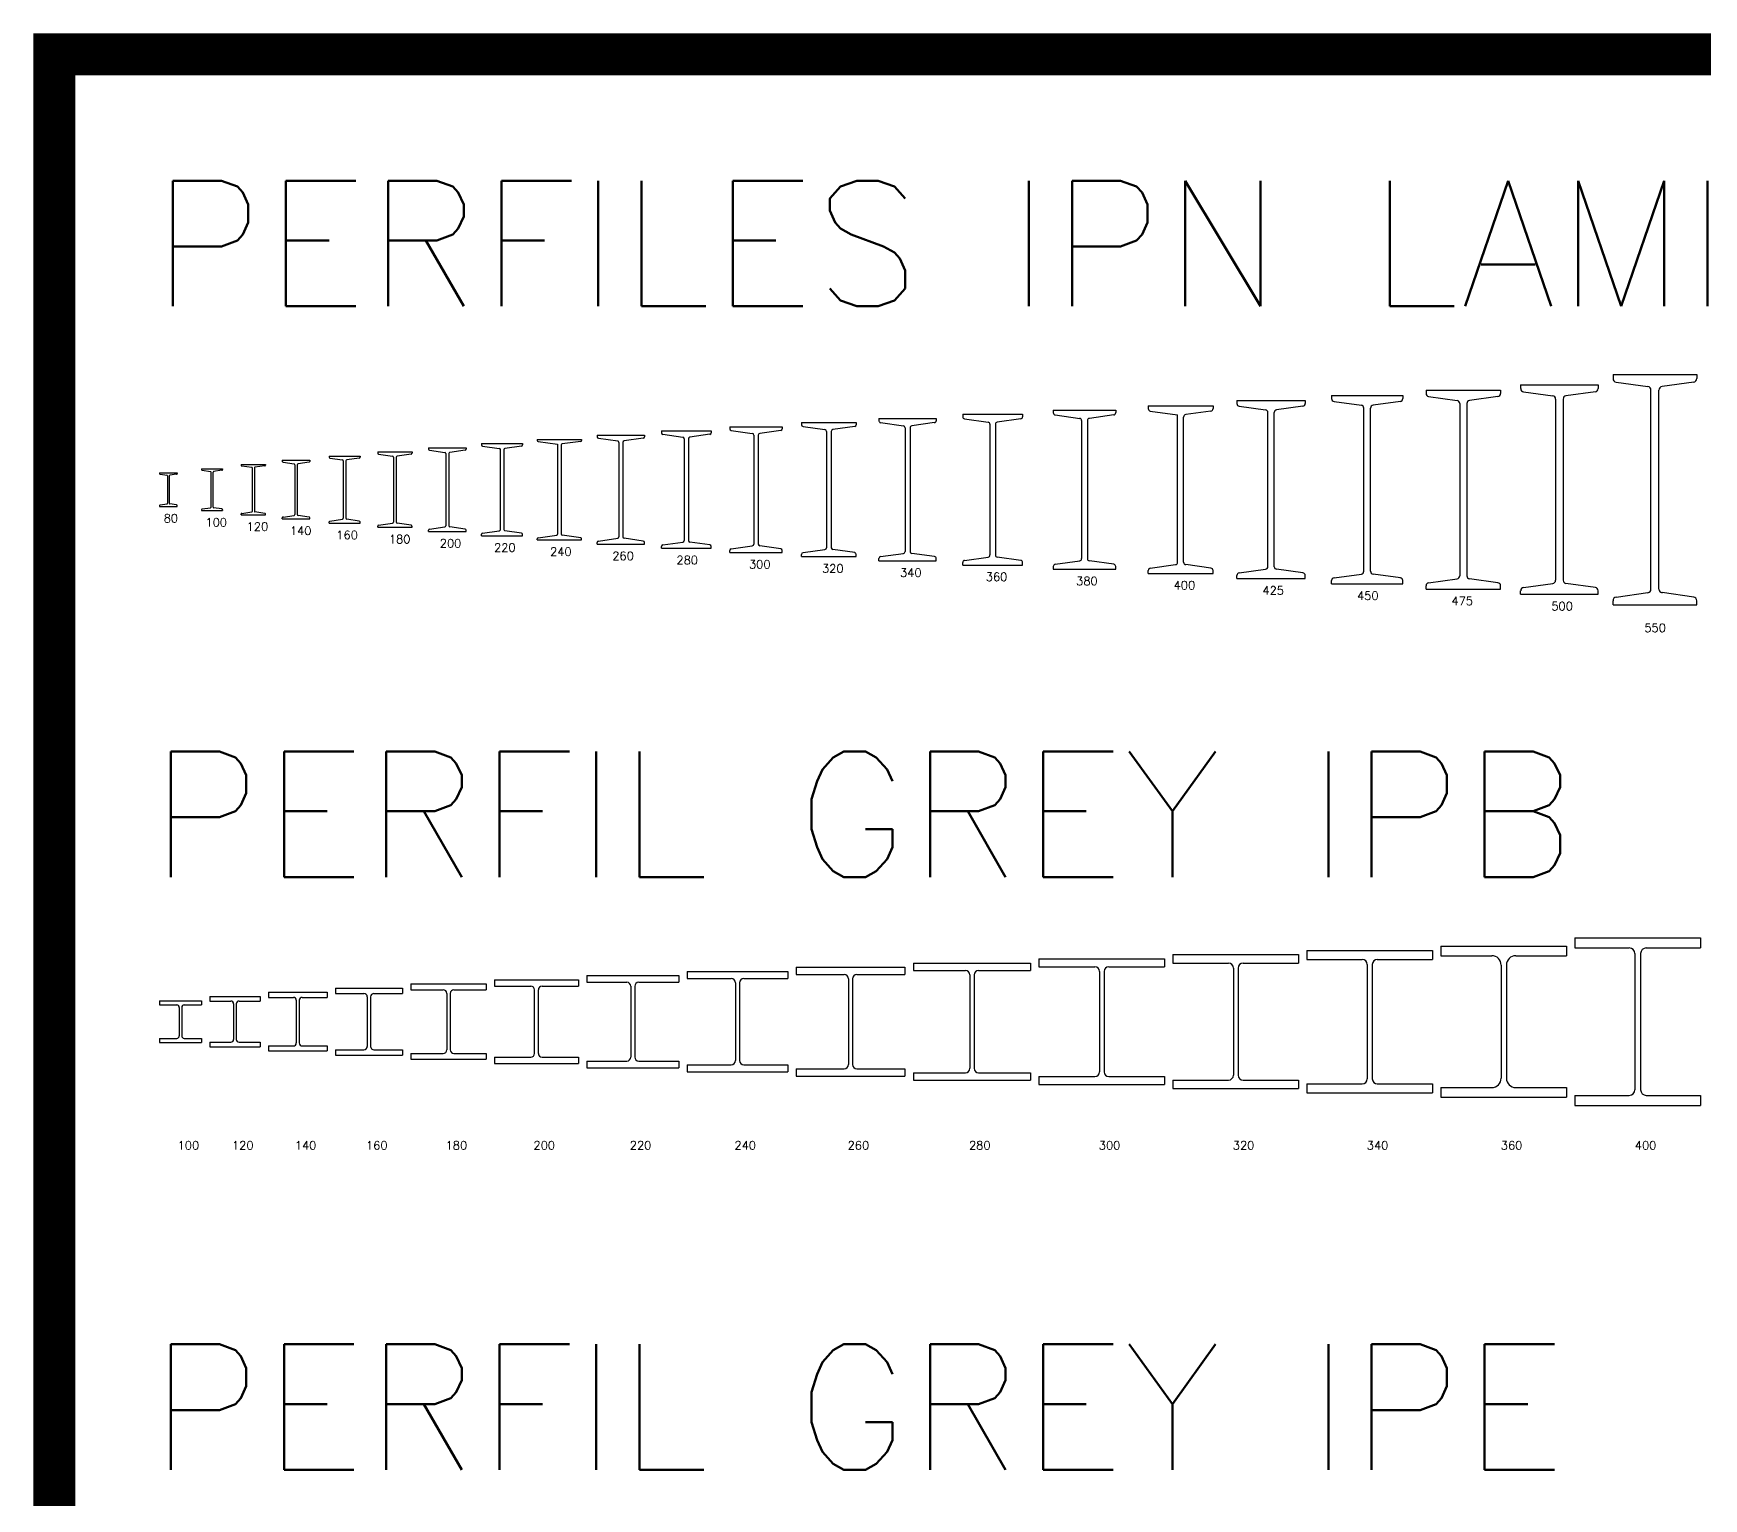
# Model space of a CAD drawing. Header units: metres. Extents: x 177 to 477, y -228 to -48.
# Drawn here: x 449.461 to 453.449, y -61.053 to -57.555 of the extents above; entities that cross this region are included whole.
import ezdxf

# ---------------------------------------------------------------- set-up
doc = ezdxf.new("R2010")
doc.units = ezdxf.units.M
doc.linetypes.add('HIDDEN2', pattern=[0.1875, 0.125, -0.0625])
doc.layers.add('ES-Perfil 01', color=3, linetype='Continuous')
doc.layers.add('LEYENDAS', color=160, linetype='Continuous')
doc.styles.get("Standard").update_dxf_attribs({"font": 'romans.shx'})

# ---------------------------------------------------------------- blocks, each defined once
blk = doc.blocks.new('IPN80')
at = {"layer": 'ES-Perfil 01'}
for p, q in [((-0.021, 0.08), (0.021, 0.08)), ((-0.021, 0.08), (-0.021, 0.0782)), ((0.021, 0.08), (0.021, 0.0782)), ((-0.0196, 0.0766), (-0.0033, 0.0743)), ((-0.0019, 0.0727), (-0.0019, 0.0073)), ((0.002, 0.0727), (0.002, 0.0073)), ((0.0196, 0.0766), (0.0033, 0.0743)), ((-0.021, 0.0018), (-0.021, 0)), ((-0.021, 0), (0.021, 0)), ((-0.0196, 0.0034), (-0.0033, 0.0057)), ((0.0196, 0.0034), (0.0033, 0.0057)), ((0.021, 0), (0.021, 0.0018))]:
    blk.add_line(p, q, dxfattribs=at)
for centre, start, end in [((-0.0194, 0.0782), 180, 262.0304), ((-0.0036, 0.0727), 360, 82.0304), ((0.0036, 0.0727), 97.9696, 180), ((0.0194, 0.0782), 277.9696, 0), ((-0.0194, 0.0018), 97.9696, 180), ((-0.0036, 0.0073), 277.9696, 360), ((0.0036, 0.0073), 180, 262.0304), ((0.0194, 0.0018), 0, 82.0304)]:
    blk.add_arc(centre, 0.00162, start, end, dxfattribs=at)
blk = doc.blocks.new('IPN100')
at = {"layer": 'ES-Perfil 01'}
for p, q in [((-0.025, 0.1), (0.025, 0.1)), ((-0.025, 0.1), (-0.025, 0.098)), ((-0.0234, 0.0962), (-0.0038, 0.0934)), ((-0.0022, 0.0084), (-0.0022, 0.0916)), ((0.0023, 0.0084), (0.0023, 0.0916)), ((0.0234, 0.0962), (0.0038, 0.0934)), ((0.025, 0.1), (0.025, 0.098)), ((-0.025, 0.002), (-0.025, 0)), ((-0.025, 0), (0.025, 0)), ((-0.0234, 0.0038), (-0.0038, 0.0066)), ((0.0234, 0.0038), (0.0038, 0.0066)), ((0.025, 0.002), (0.025, 0))]:
    blk.add_line(p, q, dxfattribs=at)
for centre, start, end in [((-0.0232, 0.098), 180, 262.0304), ((-0.0041, 0.0916), 0, 82.0304), ((0.0041, 0.0916), 97.9696, 180), ((0.0232, 0.098), 277.9696, 360), ((-0.0232, 0.002), 97.9696, 180), ((-0.0041, 0.0084), 277.9696, 0), ((0.0041, 0.0084), 180, 262.0304), ((0.0232, 0.002), 0, 82.0304)]:
    blk.add_arc(centre, 0.00181, start, end, dxfattribs=at)
blk = doc.blocks.new('IPN120')
at = {"layer": 'ES-Perfil 01'}
for p, q in [((-0.029, 0.12), (0.029, 0.12)), ((-0.029, 0.12), (-0.029, 0.1182)), ((0.029, 0.12), (0.029, 0.1182)), ((-0.0277, 0.1167), (-0.0039, 0.1134)), ((-0.0026, 0.1119), (-0.0026, 0.0081)), ((0.0025, 0.1119), (0.0025, 0.0081)), ((0.0277, 0.1167), (0.0039, 0.1134)), ((-0.029, 0), (-0.029, 0.0018)), ((-0.029, 0), (0.029, 0)), ((-0.0277, 0.0033), (-0.0039, 0.0066)), ((0.0277, 0.0033), (0.0039, 0.0066)), ((0.029, 0), (0.029, 0.0018))]:
    blk.add_line(p, q, dxfattribs=at)
for centre, start, end in [((-0.0275, 0.1182), 180, 262.0304), ((-0.0041, 0.1119), 0, 82.0304), ((0.0041, 0.1119), 97.9696, 180), ((0.0275, 0.1182), 277.9696, 360), ((-0.0275, 0.0018), 97.9696, 180), ((-0.0041, 0.0081), 277.9696, 0), ((0.0041, 0.0081), 180, 262.0304), ((0.0275, 0.0018), 360, 82.0304)]:
    blk.add_arc(centre, 0.00155, start, end, dxfattribs=at)
blk = doc.blocks.new('IPN160')
at = {"layer": 'ES-Perfil 01'}
for p, q in [((-0.037, 0.16), (0.037, 0.16)), ((-0.037, 0.16), (-0.037, 0.1573)), ((0.037, 0.16), (0.037, 0.1573)), ((-0.0349, 0.155), (-0.0052, 0.1508)), ((-0.0031, 0.1484), (-0.0031, 0.0116)), ((0.0031, 0.1484), (0.0031, 0.0116)), ((0.0349, 0.155), (0.0052, 0.1508)), ((-0.037, 0), (-0.037, 0.0027)), ((-0.037, 0), (0.037, 0)), ((-0.0349, 0.005), (-0.0052, 0.0092)), ((0.0349, 0.005), (0.0052, 0.0092)), ((0.037, 0), (0.037, 0.0027))]:
    blk.add_line(p, q, dxfattribs=at)
for centre, start, end in [((-0.0346, 0.1573), 180, 262.0304), ((-0.0055, 0.1484), 0, 82.0304), ((0.0055, 0.1484), 97.9696, 180), ((0.0346, 0.1573), 277.9696, 0), ((-0.0346, 0.0027), 97.9696, 180), ((-0.0055, 0.0116), 277.9696, 0), ((0.0055, 0.0116), 180, 262.0304), ((0.0346, 0.0027), 0, 82.0304)]:
    blk.add_arc(centre, 0.00238, start, end, dxfattribs=at)
blk = doc.blocks.new('IPN180')
at = {"layer": 'ES-Perfil 01'}
for p, q in [((-0.041, 0.18), (0.041, 0.18)), ((-0.041, 0.18), (-0.041, 0.1771)), ((-0.0388, 0.1745), (-0.0057, 0.1699)), ((-0.0035, 0.1674), (-0.0035, 0.0126)), ((0.0035, 0.1674), (0.0035, 0.0126)), ((0.0388, 0.1745), (0.0057, 0.1699)), ((0.041, 0.18), (0.041, 0.1771)), ((-0.041, 0), (-0.041, 0.0029)), ((-0.041, 0), (0.041, 0)), ((-0.0388, 0.0055), (-0.0057, 0.0101)), ((0.0388, 0.0055), (0.0057, 0.0101)), ((0.041, 0), (0.041, 0.0029))]:
    blk.add_line(p, q, dxfattribs=at)
for centre, start, end in [((-0.0384, 0.1771), 180, 262.0304), ((-0.006, 0.1674), 0, 82.0304), ((0.006, 0.1674), 97.9696, 180), ((0.0384, 0.1771), 277.9696, 0), ((-0.0384, 0.0029), 97.9696, 180), ((-0.006, 0.0126), 277.9696, 0), ((0.006, 0.0126), 180, 262.0304), ((0.0384, 0.0029), 0, 82.0304)]:
    blk.add_arc(centre, 0.00257, start, end, dxfattribs=at)
blk = doc.blocks.new('IPN200')
at = {"layer": 'ES-Perfil 01'}
for p, q in [((-0.045, 0.2), (0.045, 0.2)), ((-0.045, 0.2), (-0.045, 0.1969)), ((0.045, 0.2), (0.045, 0.1969)), ((-0.0426, 0.1941), (-0.0061, 0.189)), ((-0.0037, 0.1863), (-0.0037, 0.0137)), ((0.0037, 0.1863), (0.0037, 0.0137)), ((0.0426, 0.1941), (0.0061, 0.189)), ((-0.045, 0), (-0.045, 0.0031)), ((-0.045, 0), (0.045, 0)), ((-0.0426, 0.0059), (-0.0061, 0.011)), ((0.0426, 0.0059), (0.0061, 0.011)), ((0.045, 0), (0.045, 0.0031))]:
    blk.add_line(p, q, dxfattribs=at)
for centre, start, end in [((-0.0422, 0.1969), 180, 262.0304), ((-0.0065, 0.1863), 0, 82.0304), ((0.0065, 0.1863), 97.9696, 180), ((0.0422, 0.1969), 277.9696, 0), ((-0.0422, 0.0031), 97.9696, 180), ((-0.0065, 0.0137), 277.9696, 0), ((0.0065, 0.0137), 180, 262.0304), ((0.0422, 0.0031), 0, 82.0304)]:
    blk.add_arc(centre, 0.00276, start, end, dxfattribs=at)
blk = doc.blocks.new('IPN 220')
at = {"layer": 'ES-Perfil 01'}
for p, q in [((-0.049, 0.22), (0.049, 0.22)), ((-0.049, 0.22), (-0.049, 0.2167)), ((-0.0465, 0.2137), (-0.0066, 0.2082)), ((-0.0041, 0.2052), (-0.0041, 0.0148)), ((0.0041, 0.2052), (0.0041, 0.0148)), ((0.0465, 0.2137), (0.0066, 0.2082)), ((0.049, 0.22), (0.049, 0.2167)), ((-0.049, 0), (-0.049, 0.0033)), ((-0.049, 0), (0.049, 0)), ((-0.0465, 0.0063), (-0.0066, 0.0118)), ((0.0465, 0.0063), (0.0066, 0.0118)), ((0.049, 0), (0.049, 0.0033))]:
    blk.add_line(p, q, dxfattribs=at)
for centre, start, end in [((-0.046, 0.2167), 180, 262.0304), ((-0.007, 0.2052), 0, 82.0304), ((0.007, 0.2052), 97.9696, 180), ((0.046, 0.2167), 277.9696, 0), ((-0.046, 0.0033), 97.9696, 180), ((-0.007, 0.0148), 277.9696, 0), ((0.007, 0.0148), 180, 262.0304), ((0.046, 0.0033), 360, 82.0304)]:
    blk.add_arc(centre, 0.00295, start, end, dxfattribs=at)
blk = doc.blocks.new('IPN240')
at = {"layer": 'ES-Perfil 01'}
for p, q in [((-0.053, 0.24), (0.053, 0.24)), ((-0.053, 0.24), (-0.053, 0.2375)), ((0.053, 0.24), (0.053, 0.2375)), ((-0.0511, 0.2352), (-0.0044, 0.2287)), ((-0.0044, 0.2287), (-0.0044, 0.0133)), ((0.0043, 0.2267), (0.0043, 0.0133)), ((0.0511, 0.2352), (0.0063, 0.229)), ((-0.053, 0), (-0.053, 0.0025)), ((-0.053, 0), (0.053, 0)), ((-0.0511, 0.0048), (-0.0063, 0.011)), ((0.0511, 0.0048), (0.0063, 0.011)), ((0.053, 0), (0.053, 0.0025))]:
    blk.add_line(p, q, dxfattribs=at)
for centre, start, end in [((-0.0508, 0.2375), 180, 262.0304), ((0.0066, 0.2267), 97.9696, 180), ((0.0508, 0.2375), 277.9696, 0), ((-0.0508, 0.0025), 97.9696, 180), ((-0.0066, 0.0133), 277.9696, 0), ((0.0066, 0.0133), 180, 262.0304), ((0.0508, 0.0025), 0, 82.0304)]:
    blk.add_arc(centre, 0.00224, start, end, dxfattribs=at)
blk = doc.blocks.new('IPN260')
at = {"layer": 'ES-Perfil 01'}
for p, q in [((-0.0565, 0.26), (0.0565, 0.26)), ((-0.0565, 0.26), (-0.0565, 0.2561)), ((-0.0536, 0.2527), (-0.0076, 0.2463)), ((-0.0047, 0.2429), (-0.0047, 0.0171)), ((0.0047, 0.2429), (0.0047, 0.0171)), ((0.0536, 0.2527), (0.0076, 0.2463)), ((0.0565, 0.26), (0.0565, 0.2561)), ((-0.0565, 0), (-0.0565, 0.0039)), ((-0.0565, 0), (0.0565, 0)), ((-0.0536, 0.0073), (-0.0076, 0.0137)), ((0.0536, 0.0073), (0.0076, 0.0137)), ((0.0565, 0), (0.0565, 0.0039))]:
    blk.add_line(p, q, dxfattribs=at)
for centre, start, end in [((-0.0531, 0.2561), 180, 262.0304), ((-0.0081, 0.2429), 0, 82.0304), ((0.0081, 0.2429), 97.9696, 180), ((0.0531, 0.2561), 277.9696, 0), ((-0.0531, 0.0039), 97.9696, 180), ((-0.0081, 0.0171), 277.9696, 0), ((0.0081, 0.0171), 180, 262.0304), ((0.0531, 0.0039), 0, 82.0304)]:
    blk.add_arc(centre, 0.00342, start, end, dxfattribs=at)
blk = doc.blocks.new('IPN280')
at = {"layer": 'ES-Perfil 01'}
for p, q in [((-0.0595, 0.28), (0.0595, 0.28)), ((-0.0595, 0.28), (-0.0595, 0.2757)), ((0.0595, 0.28), (0.0595, 0.2757)), ((-0.0563, 0.272), (-0.0083, 0.2653)), ((-0.005, 0.2615), (-0.005, 0.0185)), ((0.005, 0.2615), (0.005, 0.0184)), ((0.0563, 0.272), (0.0083, 0.2653)), ((-0.0595, 0), (-0.0595, 0.0043)), ((-0.0595, 0), (0.0595, 0)), ((-0.0563, 0.008), (-0.0083, 0.0147)), ((0.0563, 0.008), (0.0083, 0.0147)), ((0.0595, 0), (0.0595, 0.0043))]:
    blk.add_line(p, q, dxfattribs=at)
for centre, start, end in [((-0.0557, 0.2757), 180, 262.0304), ((-0.0088, 0.2615), 360, 82.0304), ((0.0088, 0.2615), 97.9696, 180), ((0.0557, 0.2757), 277.9696, 0), ((-0.0557, 0.0043), 97.9696, 180), ((-0.0088, 0.0185), 277.9696, 360), ((0.0088, 0.0184), 180, 262.0304), ((0.0557, 0.0043), 0, 82.0304)]:
    blk.add_arc(centre, 0.00376, start, end, dxfattribs=at)
blk = doc.blocks.new('IPN300')
at = {"layer": 'ES-Perfil 01'}
for p, q in [((-0.0625, 0.3), (0.0625, 0.3)), ((-0.0625, 0.3), (-0.0625, 0.2954)), ((-0.059, 0.2913), (-0.0089, 0.2843)), ((-0.0054, 0.2802), (-0.0054, 0.0198)), ((0.0054, 0.2802), (0.0054, 0.0198)), ((0.059, 0.2913), (0.0089, 0.2843)), ((0.0625, 0.3), (0.0625, 0.2954)), ((-0.0625, 0), (-0.0625, 0.0046)), ((-0.0625, 0), (0.0625, 0)), ((-0.059, 0.0087), (-0.0089, 0.0157)), ((0.059, 0.0087), (0.0089, 0.0157)), ((0.0625, 0), (0.0625, 0.0046))]:
    blk.add_line(p, q, dxfattribs=at)
for centre, start, end in [((-0.0584, 0.2954), 180, 262.0304), ((-0.0095, 0.2802), 0, 82.0304), ((0.0095, 0.2802), 97.9696, 180), ((0.0584, 0.2954), 277.9696, 0), ((-0.0584, 0.0046), 97.9696, 180), ((-0.0095, 0.0198), 277.9696, 0), ((0.0095, 0.0198), 180, 262.0304), ((0.0584, 0.0046), 0, 82.0304)]:
    blk.add_arc(centre, 0.0041, start, end, dxfattribs=at)
blk = doc.blocks.new('IPN340')
at = {"layer": 'ES-Perfil 01'}
for p, q in [((-0.0685, 0.34), (0.0685, 0.34)), ((-0.0685, 0.34), (-0.0685, 0.3346)), ((-0.0644, 0.3299), (-0.0102, 0.3223)), ((0.0644, 0.3299), (0.0102, 0.3223)), ((0.0685, 0.34), (0.0685, 0.3346)), ((-0.0061, 0.3175), (-0.0061, 0.0225)), ((0.0061, 0.3175), (0.0061, 0.0225)), ((-0.0685, 0), (-0.0685, 0.0054)), ((-0.0685, 0), (0.0685, 0)), ((-0.0644, 0.0101), (-0.0102, 0.0177)), ((0.0644, 0.0101), (0.0102, 0.0177)), ((0.0685, 0), (0.0685, 0.0054))]:
    blk.add_line(p, q, dxfattribs=at)
for centre, start, end in [((-0.0637, 0.3346), 180, 262.0304), ((-0.0109, 0.3175), 0, 82.0304), ((0.0109, 0.3175), 97.9696, 180), ((0.0637, 0.3346), 277.9696, 0), ((-0.0637, 0.0054), 97.9696, 180), ((-0.0109, 0.0225), 277.9696, 0), ((0.0109, 0.0225), 180, 262.0304), ((0.0637, 0.0054), 0, 82.0304)]:
    blk.add_arc(centre, 0.00478, start, end, dxfattribs=at)
blk = doc.blocks.new('IPN360')
at = {"layer": 'ES-Perfil 01'}
for p, q in [((-0.0715, 0.36), (0.0715, 0.36)), ((-0.0715, 0.36), (-0.0715, 0.3541)), ((0.0715, 0.36), (0.0715, 0.3541)), ((-0.067, 0.349), (-0.011, 0.3411)), ((-0.0065, 0.336), (-0.0065, 0.024)), ((0.0065, 0.336), (0.0065, 0.024)), ((0.067, 0.349), (0.011, 0.3411)), ((-0.0715, 0), (-0.0715, 0.0059)), ((-0.0715, 0), (0.0715, 0)), ((-0.067, 0.011), (-0.011, 0.0189)), ((0.067, 0.011), (0.011, 0.0189)), ((0.0715, 0), (0.0715, 0.0059))]:
    blk.add_line(p, q, dxfattribs=at)
for centre, start, end in [((-0.0663, 0.3541), 180, 262.0304), ((-0.0117, 0.336), 0, 82.0304), ((0.0117, 0.336), 97.9696, 180), ((0.0663, 0.3541), 277.9696, 0), ((-0.0663, 0.0059), 97.9696, 180), ((-0.0117, 0.024), 277.9696, 0), ((0.0117, 0.024), 180, 262.0304), ((0.0663, 0.0059), 0, 82.0304)]:
    blk.add_arc(centre, 0.0052, start, end, dxfattribs=at)
blk = doc.blocks.new('IPN380')
at = {"layer": 'ES-Perfil 01'}
for p, q in [((-0.0745, 0.38), (0.0745, 0.38)), ((-0.0745, 0.38), (-0.0745, 0.3738)), ((-0.0698, 0.3683), (-0.0116, 0.3602)), ((0.0698, 0.3683), (0.0116, 0.3602)), ((0.0745, 0.38), (0.0745, 0.3738)), ((-0.0069, 0.3547), (-0.0069, 0.0253)), ((0.0069, 0.3547), (0.0069, 0.0253)), ((-0.0745, 0.0062), (-0.0745, 0)), ((-0.0745, 0), (0.0745, 0)), ((-0.0698, 0.0117), (-0.0116, 0.0198)), ((0.0698, 0.0117), (0.0116, 0.0198)), ((0.0745, 0), (0.0745, 0.0062))]:
    blk.add_line(p, q, dxfattribs=at)
for centre, start, end in [((-0.069, 0.3738), 180, 262.0304), ((-0.0124, 0.3547), 360, 82.0304), ((0.0124, 0.3547), 97.9696, 180), ((0.069, 0.3738), 277.9696, 0), ((-0.069, 0.0062), 97.9696, 180), ((-0.0124, 0.0253), 277.9696, 360), ((0.0124, 0.0253), 180, 262.0304), ((0.069, 0.0062), 0, 82.0304)]:
    blk.add_arc(centre, 0.00551, start, end, dxfattribs=at)
blk = doc.blocks.new('IPN400')
at = {"layer": 'ES-Perfil 01'}
for p, q in [((-0.0775, 0.4), (0.0775, 0.4)), ((-0.0775, 0.4), (-0.0775, 0.3934)), ((0.0775, 0.4), (0.0775, 0.3934)), ((-0.0724, 0.3875), (-0.0072, 0.3784)), ((-0.0072, 0.0267), (-0.0072, 0.3784)), ((0.0072, 0.0267), (0.0072, 0.3733)), ((0.0724, 0.3875), (0.0123, 0.3791)), ((-0.0775, 0), (-0.0775, 0.0066)), ((-0.0775, 0), (0.0775, 0)), ((-0.0724, 0.0125), (-0.0123, 0.0209)), ((0.0724, 0.0125), (0.0123, 0.0209)), ((0.0775, 0), (0.0775, 0.0066))]:
    blk.add_line(p, q, dxfattribs=at)
for centre, start, end in [((-0.0716, 0.3934), 180, 262.0304), ((0.0131, 0.3733), 97.9696, 180), ((0.0716, 0.3934), 277.9696, 0), ((-0.0716, 0.0066), 97.9696, 180), ((-0.0131, 0.0267), 277.9696, 0), ((0.0131, 0.0267), 180, 262.0304), ((0.0716, 0.0066), 0, 82.0304)]:
    blk.add_arc(centre, 0.00588, start, end, dxfattribs=at)
blk = doc.blocks.new('IPN425')
at = {"layer": 'ES-Perfil 01'}
for p, q in [((-0.0815, 0.425), (0.0815, 0.425)), ((-0.0815, 0.425), (-0.0815, 0.4178)), ((-0.076, 0.4116), (-0.0131, 0.4028)), ((0.076, 0.4116), (0.0131, 0.4028)), ((0.0815, 0.425), (0.0815, 0.4178)), ((-0.0076, 0.0285), (-0.0076, 0.3965)), ((0.0076, 0.0285), (0.0076, 0.3965)), ((-0.0815, 0), (-0.0815, 0.0072)), ((-0.0815, 0), (0.0815, 0)), ((-0.076, 0.0134), (-0.0131, 0.0222)), ((0.076, 0.0134), (0.0131, 0.0222)), ((0.0815, 0), (0.0815, 0.0072))]:
    blk.add_line(p, q, dxfattribs=at)
for centre, start, end in [((-0.0752, 0.4178), 180, 262.0304), ((-0.014, 0.3965), 0, 82.0304), ((0.014, 0.3965), 97.9696, 180), ((0.0752, 0.4178), 277.9696, 0), ((-0.0752, 0.0072), 97.9696, 180), ((-0.014, 0.0285), 277.9696, 0), ((0.014, 0.0285), 180, 262.0304), ((0.0752, 0.0072), 0, 82.0304)]:
    blk.add_arc(centre, 0.00633, start, end, dxfattribs=at)
blk = doc.blocks.new('IPN475')
at = {"layer": 'ES-Perfil 01'}
for p, q in [((-0.089, 0.475), (0.089, 0.475)), ((-0.089, 0.475), (-0.089, 0.4669)), ((-0.0828, 0.4598), (-0.0147, 0.4503)), ((-0.0085, 0.4432), (-0.0085, 0.0318)), ((0.0085, 0.4432), (0.0085, 0.0318)), ((0.0828, 0.4598), (0.0147, 0.4503)), ((0.089, 0.475), (0.089, 0.4669)), ((-0.089, 0), (-0.089, 0.0081)), ((-0.089, 0), (0.089, 0)), ((-0.0828, 0.0152), (-0.0147, 0.0247)), ((0.0828, 0.0152), (0.0147, 0.0247)), ((0.089, 0), (0.089, 0.0081))]:
    blk.add_line(p, q, dxfattribs=at)
for centre, start, end in [((-0.0818, 0.4669), 180, 262.0304), ((-0.0157, 0.4432), 0, 82.0304), ((0.0157, 0.4432), 97.9696, 180), ((0.0818, 0.4669), 277.9696, 0), ((-0.0818, 0.0081), 97.9696, 180), ((-0.0157, 0.0318), 277.9696, 0), ((0.0157, 0.0318), 180, 262.0304), ((0.0818, 0.0081), 0, 82.0304)]:
    blk.add_arc(centre, 0.00717, start, end, dxfattribs=at)
blk = doc.blocks.new('IPN500')
at = {"layer": 'ES-Perfil 01'}
for p, q in [((-0.0925, 0.5), (0.0925, 0.5)), ((-0.0925, 0.5), (-0.0925, 0.4913)), ((-0.0859, 0.4838), (-0.0156, 0.4739)), ((0.0859, 0.4838), (0.0156, 0.4739)), ((0.0925, 0.5), (0.0925, 0.4913)), ((-0.009, 0.4663), (-0.009, 0.0337)), ((0.009, 0.4663), (0.009, 0.0337)), ((-0.0925, 0), (-0.0925, 0.0087)), ((-0.0925, 0), (0.0925, 0)), ((-0.0859, 0.0162), (-0.0156, 0.0261)), ((0.0859, 0.0162), (0.0156, 0.0261)), ((0.0925, 0), (0.0925, 0.0087))]:
    blk.add_line(p, q, dxfattribs=at)
for centre, start, end in [((-0.0848, 0.4913), 180, 262.0304), ((0.0848, 0.4913), 277.9696, 360), ((-0.0167, 0.4663), 360, 82.0304), ((0.0167, 0.4663), 97.9696, 180), ((-0.0848, 0.0087), 97.9696, 180), ((-0.0167, 0.0337), 277.9696, 360), ((0.0167, 0.0337), 180, 262.0304), ((0.0848, 0.0087), 0, 82.0304)]:
    blk.add_arc(centre, 0.00766, start, end, dxfattribs=at)
blk = doc.blocks.new('IPN550')
at = {"layer": 'ES-Perfil 01'}
for p, q in [((-0.1, 0.55), (0.1, 0.55)), ((-0.1, 0.55), (-0.1, 0.5402)), ((-0.0925, 0.5316), (-0.017, 0.521)), ((0.0925, 0.5316), (0.017, 0.521)), ((0.1, 0.55), (0.1, 0.5402)), ((-0.0095, 0.0375), (-0.0095, 0.5125)), ((0.0095, 0.0375), (0.0095, 0.5125)), ((-0.1, 0), (-0.1, 0.0098)), ((-0.1, 0), (0.1, 0)), ((-0.0925, 0.0184), (-0.017, 0.029)), ((0.0925, 0.0184), (0.017, 0.029)), ((0.1, 0), (0.1, 0.0098))]:
    blk.add_line(p, q, dxfattribs=at)
for centre, start, end in [((-0.0913, 0.5402), 180, 262.0304), ((-0.0182, 0.5125), 360, 82.0304), ((0.0182, 0.5125), 97.9696, 180), ((0.0913, 0.5402), 277.9696, 0), ((-0.0913, 0.0098), 97.9696, 180), ((-0.0182, 0.0375), 277.9696, 360), ((0.0182, 0.0375), 180, 262.0304), ((0.0913, 0.0098), 0, 82.0304)]:
    blk.add_arc(centre, 0.00867, start, end, dxfattribs=at)
blk = doc.blocks.new('IPN140')
at = {"layer": 'ES-Perfil 01'}
for p, q in [((-0.033, 0.14), (0.033, 0.14)), ((-0.033, 0.14), (-0.033, 0.1375)), ((-0.0311, 0.1354), (-0.0047, 0.1317)), ((-0.0029, 0.1295), (-0.0029, 0.0105)), ((0.0028, 0.1295), (0.0028, 0.0105)), ((0.0311, 0.1354), (0.0047, 0.1317)), ((0.033, 0.14), (0.033, 0.1375)), ((-0.033, 0), (-0.033, 0.0025)), ((-0.033, 0), (0.033, 0)), ((-0.0311, 0.0046), (-0.0047, 0.0083)), ((0.0311, 0.0046), (0.0047, 0.0083)), ((0.033, 0), (0.033, 0.0025))]:
    blk.add_line(p, q, dxfattribs=at)
for centre, start, end in [((-0.0308, 0.1375), 180, 262.0304), ((-0.005, 0.1295), 360, 82.0304), ((0.005, 0.1295), 97.9696, 180), ((0.0308, 0.1375), 277.9696, 360), ((-0.0308, 0.0025), 97.9696, 180), ((-0.005, 0.0105), 277.9696, 360), ((0.005, 0.0105), 180, 262.0304), ((0.0308, 0.0025), 0, 82.0304)]:
    blk.add_arc(centre, 0.00219, start, end, dxfattribs=at)
blk = doc.blocks.new('IPN320')
at = {"layer": 'ES-Perfil 01'}
for p, q in [((-0.0655, 0.32), (0.0655, 0.32)), ((-0.0655, 0.32), (-0.0655, 0.315)), ((0.0655, 0.32), (0.0655, 0.315)), ((-0.0617, 0.3105), (-0.0096, 0.3032)), ((-0.0058, 0.2988), (-0.0058, 0.0212)), ((0.0057, 0.2988), (0.0057, 0.0212)), ((0.0617, 0.3105), (0.0096, 0.3032)), ((-0.0655, 0), (-0.0655, 0.005)), ((-0.0655, 0), (0.0655, 0)), ((-0.0617, 0.0095), (-0.0096, 0.0168)), ((0.0617, 0.0095), (0.0096, 0.0168)), ((0.0655, 0), (0.0655, 0.005))]:
    blk.add_line(p, q, dxfattribs=at)
for centre, start, end in [((-0.061, 0.315), 180, 262.0304), ((-0.0102, 0.2988), 0, 82.0304), ((0.0102, 0.2988), 97.9696, 180), ((0.061, 0.315), 277.9696, 0), ((-0.061, 0.005), 97.9696, 180), ((-0.0102, 0.0212), 277.9696, 0), ((0.0102, 0.0212), 180, 262.0304), ((0.061, 0.005), 360, 82.0304)]:
    blk.add_arc(centre, 0.00447, start, end, dxfattribs=at)
blk = doc.blocks.new('IPN450')
at = {"layer": 'ES-Perfil 01'}
for p, q in [((-0.085, 0.45), (0.085, 0.45)), ((-0.085, 0.45), (-0.085, 0.4424)), ((0.085, 0.45), (0.085, 0.4424)), ((-0.0792, 0.4356), (-0.0139, 0.4265)), ((-0.0081, 0.0302), (-0.0081, 0.4198)), ((0.0081, 0.0302), (0.0081, 0.4198)), ((0.0792, 0.4356), (0.0139, 0.4265)), ((-0.085, 0), (-0.085, 0.0076)), ((-0.085, 0), (0.085, 0)), ((-0.0792, 0.0144), (-0.0139, 0.0235)), ((0.0792, 0.0144), (0.0139, 0.0235)), ((0.085, 0), (0.085, 0.0076))]:
    blk.add_line(p, q, dxfattribs=at)
for centre, start, end in [((-0.0782, 0.4424), 180, 262.0304), ((0.0782, 0.4424), 277.9696, 0), ((-0.0149, 0.4198), 0, 82.0304), ((0.0149, 0.4198), 97.9696, 180), ((-0.0782, 0.0076), 97.9696, 180), ((-0.0149, 0.0302), 277.9696, 0), ((0.0149, 0.0302), 180, 262.0304), ((0.0782, 0.0076), 360, 82.0304)]:
    blk.add_arc(centre, 0.00677, start, end, dxfattribs=at)
blk = doc.blocks.new('IPB100')
at = {"layer": 'ES-Perfil 01'}
for p, q in [((-0.05, 0.1), (0.05, 0.1)), ((-0.05, 0.1), (-0.05, 0.09)), ((-0.05, 0.09), (-0.009, 0.09)), ((-0.003, 0.084), (-0.003, 0.016)), ((0.003, 0.084), (0.003, 0.016)), ((0.009, 0.09), (0.05, 0.09)), ((0.05, 0.1), (0.05, 0.09)), ((-0.05, 0.01), (-0.009, 0.01)), ((-0.05, 0.01), (-0.05, 0)), ((-0.05, 0), (0.05, 0)), ((0.009, 0.01), (0.05, 0.01)), ((0.05, 0.01), (0.05, 0))]:
    blk.add_line(p, q, dxfattribs=at)
for centre, start, end in [((-0.009, 0.084), 0, 90), ((0.009, 0.084), 90, 180), ((-0.009, 0.016), 270, 0), ((0.009, 0.016), 180, 270)]:
    blk.add_arc(centre, 0.006, start, end, dxfattribs=at)
blk = doc.blocks.new('IPB120')
at = {"layer": 'ES-Perfil 01'}
for p, q in [((-0.06, 0.12), (0.06, 0.12)), ((-0.06, 0.12), (-0.06, 0.109)), ((0.06, 0.12), (0.06, 0.109)), ((-0.06, 0.109), (-0.00975, 0.109)), ((-0.00325, 0.1025), (-0.00325, 0.0175)), ((0.00325, 0.1025), (0.00325, 0.0175)), ((0.00975, 0.109), (0.06, 0.109)), ((-0.06, 0.011), (-0.00975, 0.011)), ((-0.06, 0.011), (-0.06, 0)), ((-0.06, 0), (0.06, 0)), ((0.00975, 0.011), (0.06, 0.011)), ((0.06, 0.011), (0.06, 0))]:
    blk.add_line(p, q, dxfattribs=at)
for centre, start, end in [((-0.00975, 0.1025), 0, 90), ((0.00975, 0.1025), 90, 180), ((-0.00975, 0.0175), 270, 0), ((0.00975, 0.0175), 180, 270)]:
    blk.add_arc(centre, 0.0065, start, end, dxfattribs=at)
blk = doc.blocks.new('IPB140')
at = {"layer": 'ES-Perfil 01'}
for p, q in [((-0.07, 0.14), (0.07, 0.14)), ((-0.07, 0.14), (-0.07, 0.128)), ((-0.07, 0.128), (-0.0105, 0.128)), ((-0.0035, 0.121), (-0.0035, 0.019)), ((0.0035, 0.121), (0.0035, 0.019)), ((0.0105, 0.128), (0.07, 0.128)), ((0.07, 0.14), (0.07, 0.128)), ((-0.07, 0.012), (-0.0105, 0.012)), ((-0.07, 0.012), (-0.07, 0)), ((-0.07, 0), (0.07, 0)), ((0.0105, 0.012), (0.07, 0.012)), ((0.07, 0.012), (0.07, 0))]:
    blk.add_line(p, q, dxfattribs=at)
for centre, start, end in [((-0.0105, 0.121), 360, 90), ((0.0105, 0.121), 90, 180), ((-0.0105, 0.019), 270, 360), ((0.0105, 0.019), 180, 270)]:
    blk.add_arc(centre, 0.007, start, end, dxfattribs=at)
blk = doc.blocks.new('IPB160')
at = {"layer": 'ES-Perfil 01'}
for p, q in [((-0.08, 0.16), (0.08, 0.16)), ((-0.08, 0.16), (-0.08, 0.147)), ((0.08, 0.16), (0.08, 0.147)), ((-0.08, 0.147), (-0.012, 0.147)), ((-0.004, 0.139), (-0.004, 0.021)), ((0.004, 0.139), (0.004, 0.021)), ((0.012, 0.147), (0.08, 0.147)), ((-0.08, 0.013), (-0.012, 0.013)), ((-0.08, 0.013), (-0.08, 0)), ((-0.08, 0), (0.08, 0)), ((0.012, 0.013), (0.08, 0.013)), ((0.08, 0.013), (0.08, 0))]:
    blk.add_line(p, q, dxfattribs=at)
for centre, start, end in [((-0.012, 0.139), 360, 90), ((0.012, 0.139), 90, 180), ((-0.012, 0.021), 270, 360), ((0.012, 0.021), 180, 270)]:
    blk.add_arc(centre, 0.008, start, end, dxfattribs=at)
blk = doc.blocks.new('IPB180')
at = {"layer": 'ES-Perfil 01'}
for p, q in [((-0.09, 0.18), (0.09, 0.18)), ((-0.09, 0.18), (-0.09, 0.166)), ((-0.09, 0.166), (-0.01275, 0.166)), ((0.01275, 0.166), (0.09, 0.166)), ((0.09, 0.18), (0.09, 0.166)), ((-0.00425, 0.1575), (-0.00425, 0.0225)), ((0.00425, 0.1575), (0.00425, 0.0225)), ((-0.09, 0.014), (-0.01275, 0.014)), ((-0.09, 0.014), (-0.09, 0)), ((-0.09, 0), (0.09, 0)), ((0.01275, 0.014), (0.09, 0.014)), ((0.09, 0.014), (0.09, 0))]:
    blk.add_line(p, q, dxfattribs=at)
for centre, start, end in [((-0.01275, 0.1575), 0, 90), ((0.01275, 0.1575), 90, 180), ((-0.01275, 0.0225), 270, 0), ((0.01275, 0.0225), 180, 270)]:
    blk.add_arc(centre, 0.0085, start, end, dxfattribs=at)
blk = doc.blocks.new('IPB200')
at = {"layer": 'ES-Perfil 01'}
for p, q in [((-0.1, 0.2), (0.1, 0.2)), ((-0.1, 0.2), (-0.1, 0.185)), ((0.1, 0.2), (0.1, 0.185)), ((-0.1, 0.185), (-0.0135, 0.185)), ((-0.0045, 0.024), (-0.0045, 0.176)), ((0.0045, 0.024), (0.0045, 0.176)), ((0.0135, 0.185), (0.1, 0.185)), ((-0.1, 0.015), (-0.0135, 0.015)), ((-0.1, 0.015), (-0.1, 0)), ((-0.1, 0), (0.1, 0)), ((0.0135, 0.015), (0.1, 0.015)), ((0.1, 0.015), (0.1, 0))]:
    blk.add_line(p, q, dxfattribs=at)
for centre, start, end in [((-0.0135, 0.176), 0, 90), ((0.0135, 0.176), 90, 180), ((-0.0135, 0.024), 270, 0), ((0.0135, 0.024), 180, 270)]:
    blk.add_arc(centre, 0.009, start, end, dxfattribs=at)
blk = doc.blocks.new('IPB220')
at = {"layer": 'ES-Perfil 01'}
for p, q in [((-0.11, 0.22), (0.11, 0.22)), ((-0.11, 0.22), (-0.11, 0.204)), ((-0.11, 0.204), (-0.01425, 0.204)), ((0.01425, 0.204), (0.11, 0.204)), ((0.11, 0.22), (0.11, 0.204)), ((-0.00475, 0.1945), (-0.00475, 0.0255)), ((0.00475, 0.1945), (0.00475, 0.0255)), ((-0.11, 0.016), (-0.01425, 0.016)), ((-0.11, 0.016), (-0.11, 0)), ((-0.11, 0), (0.11, 0)), ((0.01425, 0.016), (0.11, 0.016)), ((0.11, 0.016), (0.11, 0))]:
    blk.add_line(p, q, dxfattribs=at)
for centre, start, end in [((-0.01425, 0.1945), 360, 90), ((0.01425, 0.1945), 90, 180), ((-0.01425, 0.0255), 270, 360), ((0.01425, 0.0255), 180, 270)]:
    blk.add_arc(centre, 0.0095, start, end, dxfattribs=at)
blk = doc.blocks.new('IPB240')
at = {"layer": 'ES-Perfil 01'}
for p, q in [((-0.12, 0.24), (0.12, 0.24)), ((-0.12, 0.24), (-0.12, 0.223)), ((0.12, 0.24), (0.12, 0.223)), ((-0.12, 0.223), (-0.015, 0.223)), ((-0.005, 0.213), (-0.005, 0.027)), ((0.005, 0.213), (0.005, 0.027)), ((0.015, 0.223), (0.12, 0.223)), ((-0.12, 0.017), (-0.015, 0.017)), ((-0.12, 0.017), (-0.12, 0)), ((-0.12, 0), (0.12, 0)), ((0.015, 0.017), (0.12, 0.017)), ((0.12, 0.017), (0.12, 0))]:
    blk.add_line(p, q, dxfattribs=at)
for centre, start, end in [((-0.015, 0.213), 0, 90), ((0.015, 0.213), 90, 180), ((-0.015, 0.027), 270, 0), ((0.015, 0.027), 180, 270)]:
    blk.add_arc(centre, 0.01, start, end, dxfattribs=at)
blk = doc.blocks.new('IPB260')
at = {"layer": 'ES-Perfil 01'}
for p, q in [((-0.13, 0.26), (0.13, 0.26)), ((-0.13, 0.26), (-0.13, 0.2425)), ((-0.13, 0.2425), (-0.015, 0.2425)), ((0.015, 0.2425), (0.13, 0.2425)), ((0.13, 0.26), (0.13, 0.2425)), ((-0.005, 0.2325), (-0.005, 0.0275)), ((0.005, 0.2325), (0.005, 0.0275)), ((-0.13, 0.0175), (-0.015, 0.0175)), ((-0.13, 0.0175), (-0.13, 0)), ((-0.13, 0), (0.13, 0)), ((0.015, 0.0175), (0.13, 0.0175)), ((0.13, 0.0175), (0.13, 0))]:
    blk.add_line(p, q, dxfattribs=at)
for centre, start, end in [((-0.015, 0.2325), 0, 90), ((0.015, 0.2325), 90, 180), ((-0.015, 0.0275), 270, 0), ((0.015, 0.0275), 180, 270)]:
    blk.add_arc(centre, 0.01, start, end, dxfattribs=at)
blk = doc.blocks.new('IPB280')
at = {"layer": 'ES-Perfil 01'}
for p, q in [((-0.14, 0.28), (0.14, 0.28)), ((-0.14, 0.28), (-0.14, 0.262)), ((0.14, 0.28), (0.14, 0.262)), ((-0.14, 0.262), (-0.01575, 0.262)), ((-0.00525, 0.2515), (-0.00525, 0.0285)), ((0.00525, 0.2515), (0.00525, 0.0285)), ((0.01575, 0.262), (0.14, 0.262)), ((-0.14, 0.018), (-0.01575, 0.018)), ((-0.14, 0.018), (-0.14, 0)), ((-0.14, 0), (0.14, 0)), ((0.01575, 0.018), (0.14, 0.018)), ((0.14, 0.018), (0.14, 0))]:
    blk.add_line(p, q, dxfattribs=at)
for centre, start, end in [((-0.01575, 0.2515), 0, 90), ((0.01575, 0.2515), 90, 180), ((-0.01575, 0.0285), 270, 0), ((0.01575, 0.0285), 180, 270)]:
    blk.add_arc(centre, 0.0105, start, end, dxfattribs=at)
blk = doc.blocks.new('IPB300')
at = {"layer": 'ES-Perfil 01'}
for p, q in [((-0.15, 0.3), (0.15, 0.3)), ((-0.15, 0.3), (-0.15, 0.281)), ((-0.15, 0.281), (-0.0165, 0.281)), ((0.0165, 0.281), (0.15, 0.281)), ((0.15, 0.3), (0.15, 0.281)), ((-0.0055, 0.27), (-0.0055, 0.03)), ((0.0055, 0.27), (0.0055, 0.03)), ((-0.15, 0.019), (-0.0165, 0.019)), ((-0.15, 0.019), (-0.15, 0)), ((-0.15, 0), (0.15, 0)), ((0.0165, 0.019), (0.15, 0.019)), ((0.15, 0.019), (0.15, 0))]:
    blk.add_line(p, q, dxfattribs=at)
for centre, start, end in [((-0.0165, 0.27), 0, 90), ((0.0165, 0.27), 90, 180), ((-0.0165, 0.03), 270, 0), ((0.0165, 0.03), 180, 270)]:
    blk.add_arc(centre, 0.011, start, end, dxfattribs=at)
blk = doc.blocks.new('IPB320')
at = {"layer": 'ES-Perfil 01'}
for p, q in [((-0.15, 0.32), (0.15, 0.32)), ((-0.15, 0.32), (-0.15, 0.2995)), ((0.15, 0.32), (0.15, 0.2995)), ((-0.15, 0.2995), (-0.01725, 0.2995)), ((-0.00575, 0.288), (-0.00575, 0.032)), ((0.00575, 0.288), (0.00575, 0.032)), ((0.01725, 0.2995), (0.15, 0.2995)), ((-0.15, 0.0205), (-0.01725, 0.0205)), ((-0.15, 0.0205), (-0.15, 0)), ((-0.15, 0), (0.15, 0)), ((0.01725, 0.0205), (0.15, 0.0205)), ((0.15, 0.0205), (0.15, 0))]:
    blk.add_line(p, q, dxfattribs=at)
for centre, start, end in [((-0.01725, 0.288), 360, 90), ((0.01725, 0.288), 90, 180), ((-0.01725, 0.032), 270, 360), ((0.01725, 0.032), 180, 270)]:
    blk.add_arc(centre, 0.0115, start, end, dxfattribs=at)
blk = doc.blocks.new('IPB340')
at = {"layer": 'ES-Perfil 01'}
for p, q in [((-0.15, 0.34), (0.15, 0.34)), ((-0.15, 0.34), (-0.15, 0.3185)), ((0.15, 0.34), (0.15, 0.3185)), ((-0.15, 0.3185), (-0.018, 0.3185)), ((-0.006, 0.3065), (-0.006, 0.0335)), ((0.006, 0.3065), (0.006, 0.0335)), ((0.018, 0.3185), (0.15, 0.3185)), ((-0.15, 0.0215), (-0.018, 0.0215)), ((-0.15, 0.0215), (-0.15, 0)), ((-0.15, 0), (0.15, 0)), ((0.018, 0.0215), (0.15, 0.0215)), ((0.15, 0.0215), (0.15, 0))]:
    blk.add_line(p, q, dxfattribs=at)
for centre, start, end in [((-0.018, 0.3065), 0, 90), ((0.018, 0.3065), 90, 180), ((-0.018, 0.0335), 270, 0), ((0.018, 0.0335), 180, 270)]:
    blk.add_arc(centre, 0.012, start, end, dxfattribs=at)
blk = doc.blocks.new('IPB360')
at = {"layer": 'ES-Perfil 01'}
for p, q in [((-0.15, 0.36), (0.15, 0.36)), ((-0.15, 0.36), (-0.15, 0.3375)), ((0.15, 0.36), (0.15, 0.3375)), ((-0.15, 0.3375), (-0.02875, 0.3375)), ((0.02875, 0.3375), (0.15, 0.3375)), ((-0.00625, 0.315), (-0.00625, 0.045)), ((0.00625, 0.315), (0.00625, 0.045)), ((-0.15, 0.0225), (-0.02875, 0.0225)), ((-0.15, 0.0225), (-0.15, 0)), ((-0.15, 0), (0.15, 0)), ((0.02875, 0.0225), (0.15, 0.0225)), ((0.15, 0.0225), (0.15, 0))]:
    blk.add_line(p, q, dxfattribs=at)
for centre, start, end in [((-0.02875, 0.315), 0, 90), ((0.02875, 0.315), 90, 180), ((-0.02875, 0.045), 270, 0), ((0.02875, 0.045), 180, 270)]:
    blk.add_arc(centre, 0.0225, start, end, dxfattribs=at)
blk = doc.blocks.new('IPB400')
at = {"layer": 'ES-Perfil 01'}
for p, q in [((-0.15, 0.4), (0.15, 0.4)), ((-0.15, 0.4), (-0.15, 0.376)), ((0.15, 0.4), (0.15, 0.376)), ((-0.15, 0.376), (-0.02025, 0.376)), ((-0.00675, 0.3625), (-0.00675, 0.0375)), ((0.00675, 0.3625), (0.00675, 0.0375)), ((0.02025, 0.376), (0.15, 0.376)), ((-0.15, 0.024), (-0.02025, 0.024)), ((-0.15, 0.024), (-0.15, 0)), ((-0.15, 0), (0.15, 0)), ((0.02025, 0.024), (0.15, 0.024)), ((0.15, 0.024), (0.15, 0))]:
    blk.add_line(p, q, dxfattribs=at)
for centre, start, end in [((-0.02025, 0.3625), 0, 90), ((0.02025, 0.3625), 90, 180), ((-0.02025, 0.0375), 270, 0), ((0.02025, 0.0375), 180, 270)]:
    blk.add_arc(centre, 0.0135, start, end, dxfattribs=at)

msp = doc.modelspace()

# ---------------------------------------------------------------- linework, layer by layer
at = {"layer": 'LEYENDAS', "linetype": 'HIDDEN2', "ltscale": 5, "const_width": 0.1}
msp.add_lwpolyline([(449.5110069, -57.6046673), (456.9728437, -57.6046673), (456.9728437, -71.2001214), (449.5110069, -71.2001214)], close=True, dxfattribs=at)

# ---------------------------------------------------------------- block references
for name, p in [('IPN550', (453.3333298, -58.9190221)), ('IPN450', (452.6461382, -58.8690221)), ('IPN475', (452.8756382, -58.8815221)), ('IPN500', (453.1051382, -58.8940221)), ('IPN360', (451.7516382, -58.8240221)), ('IPN380', (451.9711382, -58.8340221)), ('IPN400', (452.2006382, -58.8440221)), ('IPN425', (452.4166382, -58.8565221)), ('IPN280', (451.0201382, -58.783994)), ('IPN300', (451.1866382, -58.7940221)), ('IPN320', (451.3606382, -58.8040221)), ('IPN340', (451.5486382, -58.8140221)), ('IPN200', (450.4496382, -58.7440221)), ('IPN 220', (450.5801382, -58.7540221)), ('IPN240', (450.7171382, -58.7640221)), ('IPN260', (450.8638798, -58.7740221)), ('IPN120', (449.9861382, -58.7040221)), ('IPN140', (450.0881842, -58.7140221)), ('IPN160', (450.2041382, -58.7240221)), ('IPN180', (450.3241382, -58.7340221)), ('IPN80', (449.7833464, -58.6840221)), ('IPN100', (449.8876382, -58.6940221)), ('IPB340', (452.6523464, -60.0843877)), ('IPB360', (452.9723464, -60.0943877)), ('IPB400', (453.2923464, -60.1143877)), ('IPB260', (451.4123464, -60.0443877)), ('IPB280', (451.7023464, -60.0543877)), ('IPB300', (452.0123464, -60.0643877)), ('IPB320', (452.3323464, -60.0743877)), ('IPB180', (450.4523464, -60.0043877)), ('IPB200', (450.6623464, -60.0143877)), ('IPB220', (450.8923464, -60.0243877)), ('IPB240', (451.1423464, -60.0343877)), ('IPB100', (449.8123464, -59.9643877)), ('IPB120', (449.9423464, -59.9743877)), ('IPB140', (450.0923464, -59.9843877)), ('IPB160', (450.2623464, -59.9943877))]:
    msp.add_blockref(name, p)

# ---------------------------------------------------------------- texts
for s, p in [('PERFIL GREY IPB', (449.7380166, -59.5691055)), ('PERFIL GREY IPE', (449.7380166, -60.9848067))]:
    msp.add_text(s, height=0.3).set_placement(p)
at = {"attachment_point": 1}
for s, insert, char_height, width in [('PERFILES IPN LAMINADOS', (449.7427785, -57.9063386), 0.3, 8.95488417), ('80', (449.7720835, -58.7023066), 0.02, 2.251056728), ('100', (449.8718063, -58.7123066), 0.02, 2.251056728), ('120', (449.9703063, -58.7223066), 0.02, 2.251056728), ('140', (450.0735038, -58.7323066), 0.02, 2.251056728), ('160', (450.1845038, -58.7423066), 0.02, 2.251056728), ('180', (450.309931, -58.7523066), 0.02, 2.251056728), ('200', (450.431431, -58.7623066), 0.02, 2.251056728), ('220', (450.5610934, -58.7723066), 0.02, 2.251056728), ('240', (450.6948721, -58.7823066), 0.02, 2.251056728), ('260', (450.8433657, -58.7923066), 0.02, 2.251056728), ('280', (450.9966241, -58.8022785), 0.02, 2.251056728), ('300', (451.1698962, -58.8123066), 0.02, 2.251056728), ('320', (451.3442873, -58.8223066), 0.02, 2.251056728), ('340', (451.5306438, -58.8323066), 0.02, 2.251056728), ('360', (451.7353914, -58.8423066), 0.02, 2.251056728), ('380', (451.9512131, -58.8523066), 0.02, 2.251056728), ('400', (452.1839316, -58.8623066), 0.02, 2.251056728), ('425', (452.3959316, -58.8748066), 0.02, 2.251056728), ('450', (452.6219316, -58.8873066), 0.02, 2.251056728), ('475', (452.8474316, -58.8998066), 0.02, 2.251056728), ('500', (453.0858631, -58.9123066), 0.02, 2.251056728), ('550', (453.3080159, -58.964151), 0.02, 2.251056728), ('\\A1;100  ', (449.8053352, -60.1998195), 0.02, 2.251056728), ('\\A1;120  ', (449.9353352, -60.1998195), 0.02, 2.251056728), ('\\A1;140  ', (450.0853352, -60.1998195), 0.02, 2.251056728), ('\\A1;160  ', (450.2553352, -60.1998195), 0.02, 2.251056728), ('\\A1;180  ', (450.4453352, -60.1998195), 0.02, 2.251056728), ('\\A1;200  ', (450.6553352, -60.1996467), 0.02, 2.251056728), ('\\A1;220  ', (450.8853352, -60.1998195), 0.02, 2.251056728), ('\\A1;240  ', (451.1353352, -60.1998195), 0.02, 2.251056728), ('\\A1;260  ', (451.4053352, -60.1998195), 0.02, 2.251056728), ('\\A1;280  ', (451.6953352, -60.1998195), 0.02, 2.251056728), ('\\A1;300  ', (452.0053352, -60.1998195), 0.02, 2.251056728), ('\\A1;320  ', (452.3253352, -60.1998195), 0.02, 2.251056728), ('\\A1;340  ', (452.6453352, -60.1998195), 0.02, 2.251056728), ('\\A1;360  ', (452.9653352, -60.1998195), 0.02, 2.251056728), ('\\A1;400  ', (453.2853352, -60.1998195), 0.02, 2.251056728)]:
    msp.add_mtext(s, dxfattribs=dict(at, insert=insert, char_height=char_height, width=width))

doc.saveas('drawing.dxf')
